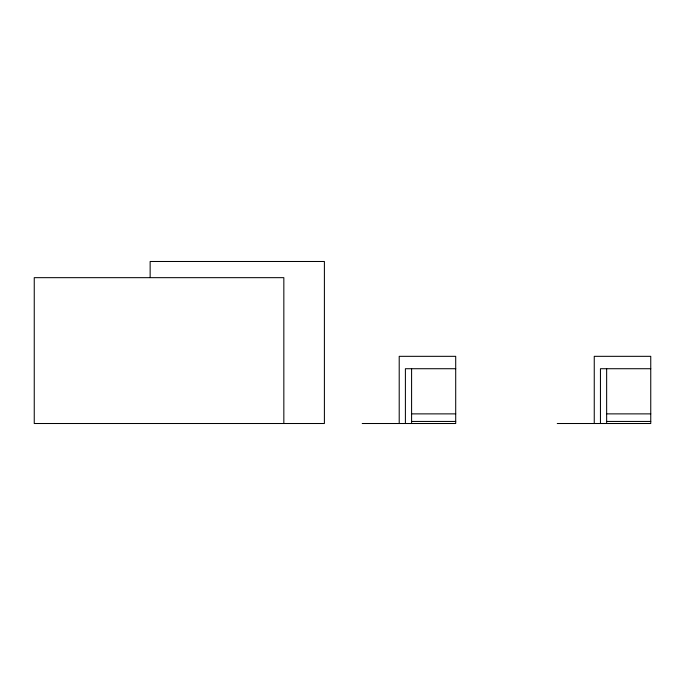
<?xml version="1.0" encoding="UTF-8"?>
<svg xmlns="http://www.w3.org/2000/svg" width="685" height="685" viewBox="0 0 685 685"><rect width="100%" height="100%" fill="white"/><g stroke="black" fill="none" stroke-linecap="round" stroke-linejoin="round"><path stroke-width="1.03" d="M455.705 368.718L405.4 368.718L405.4 423.51M650.75 368.718L600.454 368.718L600.454 423.51M411.591 413.877L455.705 413.877M606.645 413.877L650.75 413.877M411.591 421.446L455.705 421.446M606.645 421.446L650.75 421.446M362.211 423.51L455.705 423.51L455.705 356.328L399.209 356.328L399.209 423.51M557.256 423.51L650.75 423.51L650.75 356.328L594.255 356.328L594.255 423.51M606.645 368.718L606.645 423.51M411.591 368.718L411.591 423.51M283.838 423.51L283.838 277.665L34.25 277.665L34.25 423.51L324.399 423.51L324.399 261.49L150.143 261.49L150.143 277.476"/></g></svg>
